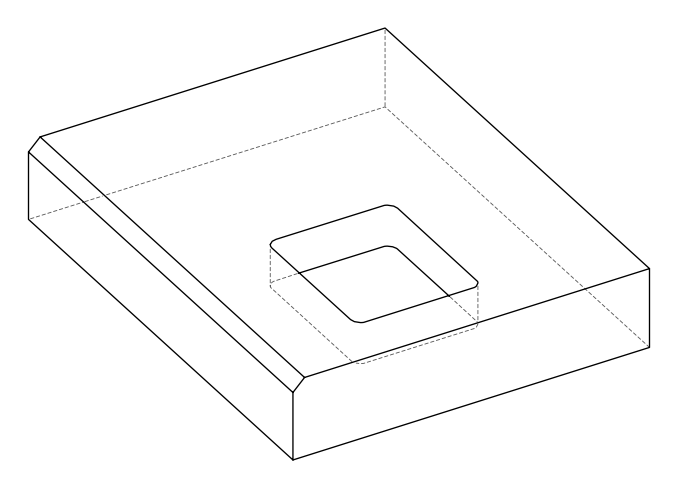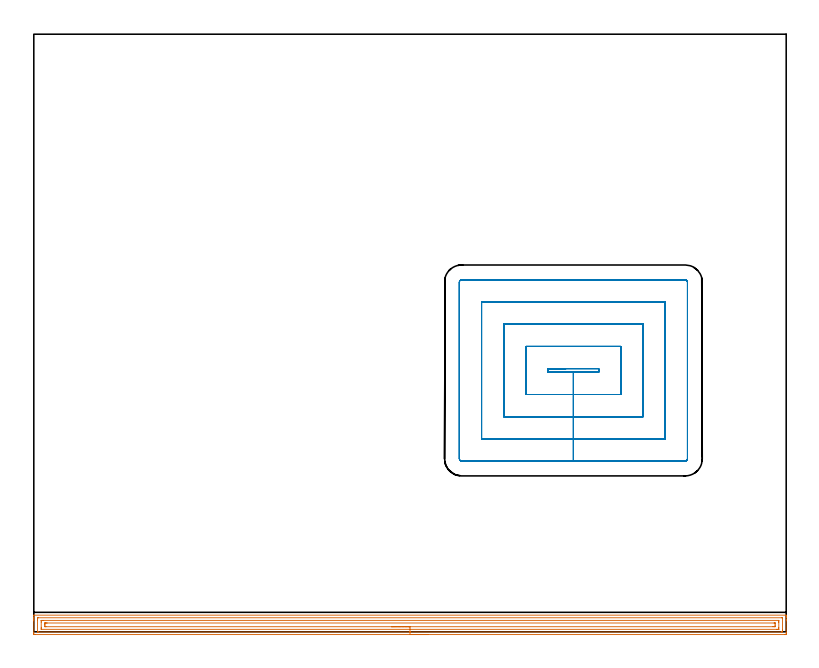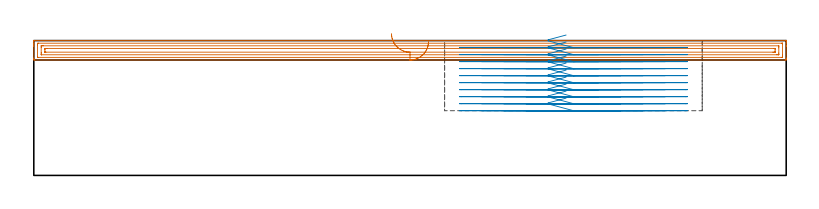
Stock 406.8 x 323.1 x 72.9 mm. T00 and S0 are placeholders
(PLAN: 2 operations, 1 tool changes, 40.4 min)
(1 AREA_MILL | FG_CHAMFER_SURFACE | UGT0205_001 | 13.26 min | 22423 mm3)
(2 MILL_RECTANGULAR_POCKET | POCKET_RECTANGULAR_STRAIGHT | NXT0201_012 | Follow Part, ap 4, ae 75% | 27.1 min | 599209 mm3)
(TOOL UGT0205_001 | Chamfer Mill 20 x 3 x 45 deg. | D20 FL50 Z2)
(TOOL NXT0201_012 | ENDMILL 16mm [2P460-1600-NA 1630] | D16 FL38 Z6)
(OP 1 AREA_MILL)
G17 G21 G94 G90
T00 M6
G54
G17 G0 G90 X213.4 Y-1.5 S1061 M3
G43 Z82.9 H0
Z72.4
G94 G1 X213.362 Z71.528 F250.
X213.248 Z70.664
X213.059 Z69.812
X212.797 Z68.98
X212.463 Z68.174
X212.06 Z67.4
X211.592 Z66.664
X211.06 Z65.972
X210.471 Z65.329
X209.828 Z64.74
X209.136 Z64.208
X208.4 Z63.74
X207.626 Z63.337
X206.82 Z63.003
X205.988 Z62.741
X205.136 Z62.552
X204.272 Z62.438
X203.4 Z62.4
X0.618
X0.199 Y-1.496 Z62.402
X0.01 Y-1.492 Z62.405
X0.005 Y-1.084 Z62.813
X0. Y-0.476 Z63.421
Y5.947 Z69.841
Y6.49 Z70.387
Y6.826 Z70.722
Y7.369 Z71.265
Y7.705 Z71.6
Y8.682 Z72.582
X0.01 Y8.993 Z72.893
X0.171 Y9. Z72.9
X406.629
X406.79 Y8.993 Z72.893
X406.8 Y8.682 Z72.581
Y8.377 Z72.277
Y7.705 Z71.6
Y6.49 Z70.387
Y5.947 Z69.841
Y-0.477 Z63.421
X406.795 Y-1.084 Z62.813
X406.79 Y-1.492 Z62.405
X406.601 Y-1.496 Z62.402
X406.182 Y-1.5 Z62.4
X203.4
Y-0.086 Z63.814
X2.404
X2.282 Y-0.085 Z63.815
X2.043 Y-0.08 Z63.82
X2.019 Y-0.079 Z63.821
X2.01 Y-0.068 Z63.832
X2.004 Y-0.036 Z63.864
X2.002 Y-0.005 Z63.895
X2. Y0.192 Z64.092
Y6.345 Z70.245
X2.003 Y6.826 Z70.726
X2.009 Y7.215 Z71.115
X2.028 Y7.579 Z71.479
X2.404 Y7.584 Z71.484
X2.526 Y7.585 Z71.485
X404.396
X404.518
X404.757 Y7.58 Z71.48
X404.781 Y7.579 Z71.479
X404.79 Y7.568 Z71.468
X404.795 Y7.536 Z71.436
X404.798 Y7.505 Z71.405
X404.8 Y7.308 Z71.208
Y1.155 Z65.055
X404.797 Y0.674 Z64.574
X404.791 Y0.285 Z64.185
X404.772 Y-0.079 Z63.821
X404.396 Y-0.084 Z63.816
X404.274 Y-0.085 Z63.815
X203.4 Y-0.086 Z63.814
Y1.328 Z65.228
X4.191 Y1.329 Z65.229
X4.115 Y1.33 Z65.23
X4.055 Y1.332 Z65.232
X4.021 Y1.335 Z65.235
X4.01 Y1.366 Z65.266
X4.005 Y1.553 Z65.453
X4.001 Y1.739 Z65.639
X4. Y2.432 Z66.332
Y5.256 Z69.156
X4.002 Y5.947 Z69.847
X4.004 Y6.131 Z70.031
X4.009 Y6.158 Z70.058
X4.023 Y6.165 Z70.065
X4.077 Y6.167 Z70.067
X4.191 Y6.169 Z70.069
X4.856 Y6.171 Z70.071
X5.084
X402.609
X402.685 Y6.17 Z70.07
X402.745 Y6.167 Z70.067
X402.778 Y6.165 Z70.065
X402.79 Y6.134 Z70.034
X402.795 Y5.947 Z69.847
X402.799 Y5.761 Z69.661
X402.8 Y5.068 Z68.968
Y2.244 Z66.144
X402.798 Y1.553 Z65.453
X402.796 Y1.369 Z65.269
X402.791 Y1.342 Z65.242
X402.777 Y1.335 Z65.235
X402.723 Y1.333 Z65.233
X402.609 Y1.331 Z65.231
X401.944 Y1.329 Z65.229
X401.716 Y1.328 Z65.228
X203.4
Y2.743 Z66.643
X6.554
X6.137 Y2.745 Z66.645
X6.053 Y2.747 Z66.647
X6.021 Y2.749 Z66.649
X6.01 Y2.781 Z66.681
X6.007 Y2.882 Z66.782
X6. Y3.288 Z67.188
Y4.167 Z68.067
Y4.189 Z68.089
X6.004 Y4.618 Z68.518
X6.008 Y4.724 Z68.624
X6.009 Y4.746 Z68.646
X6.033 Y4.75 Z68.65
X6.101 Y4.753 Z68.653
X6.295 Y4.756 Z68.656
X6.871 Y4.757 Z68.657
X7.187
X400.246
X400.663 Y4.755 Z68.655
X400.747 Y4.753 Z68.653
X400.779 Y4.751 Z68.651
X400.79 Y4.719 Z68.619
X400.793 Y4.618 Z68.518
X400.8 Y4.212 Z68.112
Y3.311 Z67.211
X400.796 Y2.882 Z66.782
X400.792 Y2.776 Z66.676
X400.79 Y2.754 Z66.654
X400.767 Y2.75 Z66.65
X400.699 Y2.747 Z66.647
X400.505 Y2.744 Z66.644
X399.929 Y2.743 Z66.643
X399.613
X203.4
X202.528 Z66.681
X201.664 Z66.795
X200.812 Z66.983
X199.98 Z67.246
X199.174 Z67.58
X198.4 Z67.982
X197.664 Z68.451
X196.972 Z68.982
X196.329 Z69.572
X195.74 Z70.215
X195.208 Z70.907
X194.74 Z71.643
X194.337 Z72.416
X194.003 Z73.222
X193.741 Z74.054
X193.552 Z74.906
X193.438 Z75.771
X193.4 Z76.643
G0 Z82.9
M5
M2
(OP 2 MILL_RECTANGULAR_POCKET)
G17 G21 G94 G90
T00 M6
G54
G17 G0 G90 X287.791 Y142.3 S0 M3
G43 Z82.9 H1
Z75.9
G94 G1 X278.1 Z73.303 F250.
Y140.3 Z72.767
X291.75 Z69.11
X305.4 F500.
Y142.3
X278.1
Y140.3
X291.75
Y128.3
X317.4
Y154.3
X266.1
Y128.3
X291.75
Y116.3
X329.4
Y166.3
X254.1
Y116.3
X291.75
Y104.3
X341.4
Y178.3
X242.1
Y104.3
X291.75
Y92.3
X352.2
G3 X353.4 Y93.5 R1.2
G1 Y189.1
G3 X352.2 Y190.3 R1.2
G1 X231.3
G3 X230.1 Y189.1 R1.2
G1 Y93.5
G3 X231.3 Y92.3 R1.2
G1 X291.75
X292.75
G0 X287.791 Y142.3 Z72.11
G1 X278.1 Z69.513 F250.
Y140.3 Z68.977
X291.75 Z65.32
X305.4 F500.
Y142.3
X278.1
Y140.3
X291.75
Y128.3
X317.4
Y154.3
X266.1
Y128.3
X291.75
Y116.3
X329.4
Y166.3
X254.1
Y116.3
X291.75
Y104.3
X341.4
Y178.3
X242.1
Y104.3
X291.75
Y92.3
X352.2
G3 X353.4 Y93.5 R1.2
G1 Y189.1
G3 X352.2 Y190.3 R1.2
G1 X231.3
G3 X230.1 Y189.1 R1.2
G1 Y93.5
G3 X231.3 Y92.3 R1.2
G1 X291.75
X292.75
G0 X287.791 Y142.3 Z68.32
G1 X278.1 Z65.723 F250.
Y140.3 Z65.187
X291.75 Z61.53
X305.4 F500.
Y142.3
X278.1
Y140.3
X291.75
Y128.3
X317.4
Y154.3
X266.1
Y128.3
X291.75
Y116.3
X329.4
Y166.3
X254.1
Y116.3
X291.75
Y104.3
X341.4
Y178.3
X242.1
Y104.3
X291.75
Y92.3
X352.2
G3 X353.4 Y93.5 R1.2
G1 Y189.1
G3 X352.2 Y190.3 R1.2
G1 X231.3
G3 X230.1 Y189.1 R1.2
G1 Y93.5
G3 X231.3 Y92.3 R1.2
G1 X291.75
X292.75
G0 X287.791 Y142.3 Z64.53
G1 X278.1 Z61.933 F250.
Y140.3 Z61.397
X291.75 Z57.74
X305.4 F500.
Y142.3
X278.1
Y140.3
X291.75
Y128.3
X317.4
Y154.3
X266.1
Y128.3
X291.75
Y116.3
X329.4
Y166.3
X254.1
Y116.3
X291.75
Y104.3
X341.4
Y178.3
X242.1
Y104.3
X291.75
Y92.3
X352.2
G3 X353.4 Y93.5 R1.2
G1 Y189.1
G3 X352.2 Y190.3 R1.2
G1 X231.3
G3 X230.1 Y189.1 R1.2
G1 Y93.5
G3 X231.3 Y92.3 R1.2
G1 X291.75
X292.75
G0 X287.791 Y142.3 Z60.74
G1 X278.1 Z58.143 F250.
Y140.3 Z57.607
X291.75 Z53.95
X305.4 F500.
Y142.3
X278.1
Y140.3
X291.75
Y128.3
X317.4
Y154.3
X266.1
Y128.3
X291.75
Y116.3
X329.4
Y166.3
X254.1
Y116.3
X291.75
Y104.3
X341.4
Y178.3
X242.1
Y104.3
X291.75
Y92.3
X352.2
G3 X353.4 Y93.5 R1.2
G1 Y189.1
G3 X352.2 Y190.3 R1.2
G1 X231.3
G3 X230.1 Y189.1 R1.2
G1 Y93.5
G3 X231.3 Y92.3 R1.2
G1 X291.75
X292.75
G0 X287.791 Y142.3 Z56.95
G1 X278.1 Z54.353 F250.
Y140.3 Z53.817
X291.75 Z50.16
X305.4 F500.
Y142.3
X278.1
Y140.3
X291.75
Y128.3
X317.4
Y154.3
X266.1
Y128.3
X291.75
Y116.3
X329.4
Y166.3
X254.1
Y116.3
X291.75
Y104.3
X341.4
Y178.3
X242.1
Y104.3
X291.75
Y92.3
X352.2
G3 X353.4 Y93.5 R1.2
G1 Y189.1
G3 X352.2 Y190.3 R1.2
G1 X231.3
G3 X230.1 Y189.1 R1.2
G1 Y93.5
G3 X231.3 Y92.3 R1.2
G1 X291.75
X292.75
G0 X287.791 Y142.3 Z53.16
G1 X278.1 Z50.563 F250.
Y140.3 Z50.027
X291.75 Z46.37
X305.4 F500.
Y142.3
X278.1
Y140.3
X291.75
Y128.3
X317.4
Y154.3
X266.1
Y128.3
X291.75
Y116.3
X329.4
Y166.3
X254.1
Y116.3
X291.75
Y104.3
X341.4
Y178.3
X242.1
Y104.3
X291.75
Y92.3
X352.2
G3 X353.4 Y93.5 R1.2
G1 Y189.1
G3 X352.2 Y190.3 R1.2
G1 X231.3
G3 X230.1 Y189.1 R1.2
G1 Y93.5
G3 X231.3 Y92.3 R1.2
G1 X291.75
X292.75
G0 X287.791 Y142.3 Z49.37
G1 X278.1 Z46.773 F250.
Y140.3 Z46.237
X291.75 Z42.58
X305.4 F500.
Y142.3
X278.1
Y140.3
X291.75
Y128.3
X317.4
Y154.3
X266.1
Y128.3
X291.75
Y116.3
X329.4
Y166.3
X254.1
Y116.3
X291.75
Y104.3
X341.4
Y178.3
X242.1
Y104.3
X291.75
Y92.3
X352.2
G3 X353.4 Y93.5 R1.2
G1 Y189.1
G3 X352.2 Y190.3 R1.2
G1 X231.3
G3 X230.1 Y189.1 R1.2
G1 Y93.5
G3 X231.3 Y92.3 R1.2
G1 X291.75
X292.75
G0 X287.791 Y142.3 Z45.58
G1 X278.1 Z42.983 F250.
Y140.3 Z42.447
X291.75 Z38.79
X305.4 F500.
Y142.3
X278.1
Y140.3
X291.75
Y128.3
X317.4
Y154.3
X266.1
Y128.3
X291.75
Y116.3
X329.4
Y166.3
X254.1
Y116.3
X291.75
Y104.3
X341.4
Y178.3
X242.1
Y104.3
X291.75
Y92.3
X352.2
G3 X353.4 Y93.5 R1.2
G1 Y189.1
G3 X352.2 Y190.3 R1.2
G1 X231.3
G3 X230.1 Y189.1 R1.2
G1 Y93.5
G3 X231.3 Y92.3 R1.2
G1 X291.75
X292.75
G0 X287.791 Y142.3 Z41.79
G1 X278.1 Z39.193 F250.
Y140.3 Z38.658
X291.75 Z35.
X305.4 F500.
Y142.3
X278.1
Y140.3
X291.75
Y128.3
X317.4
Y154.3
X266.1
Y128.3
X291.75
Y116.3
X329.4
Y166.3
X254.1
Y116.3
X291.75
Y104.3
X341.4
Y178.3
X242.1
Y104.3
X291.75
Y92.3
X352.2
G3 X353.4 Y93.5 R1.2
G1 Y189.1
G3 X352.2 Y190.3 R1.2
G1 X231.3
G3 X230.1 Y189.1 R1.2
G1 Y93.5
G3 X231.3 Y92.3 R1.2
G1 X291.75
X292.75
G0 Z82.9
M5
M2
